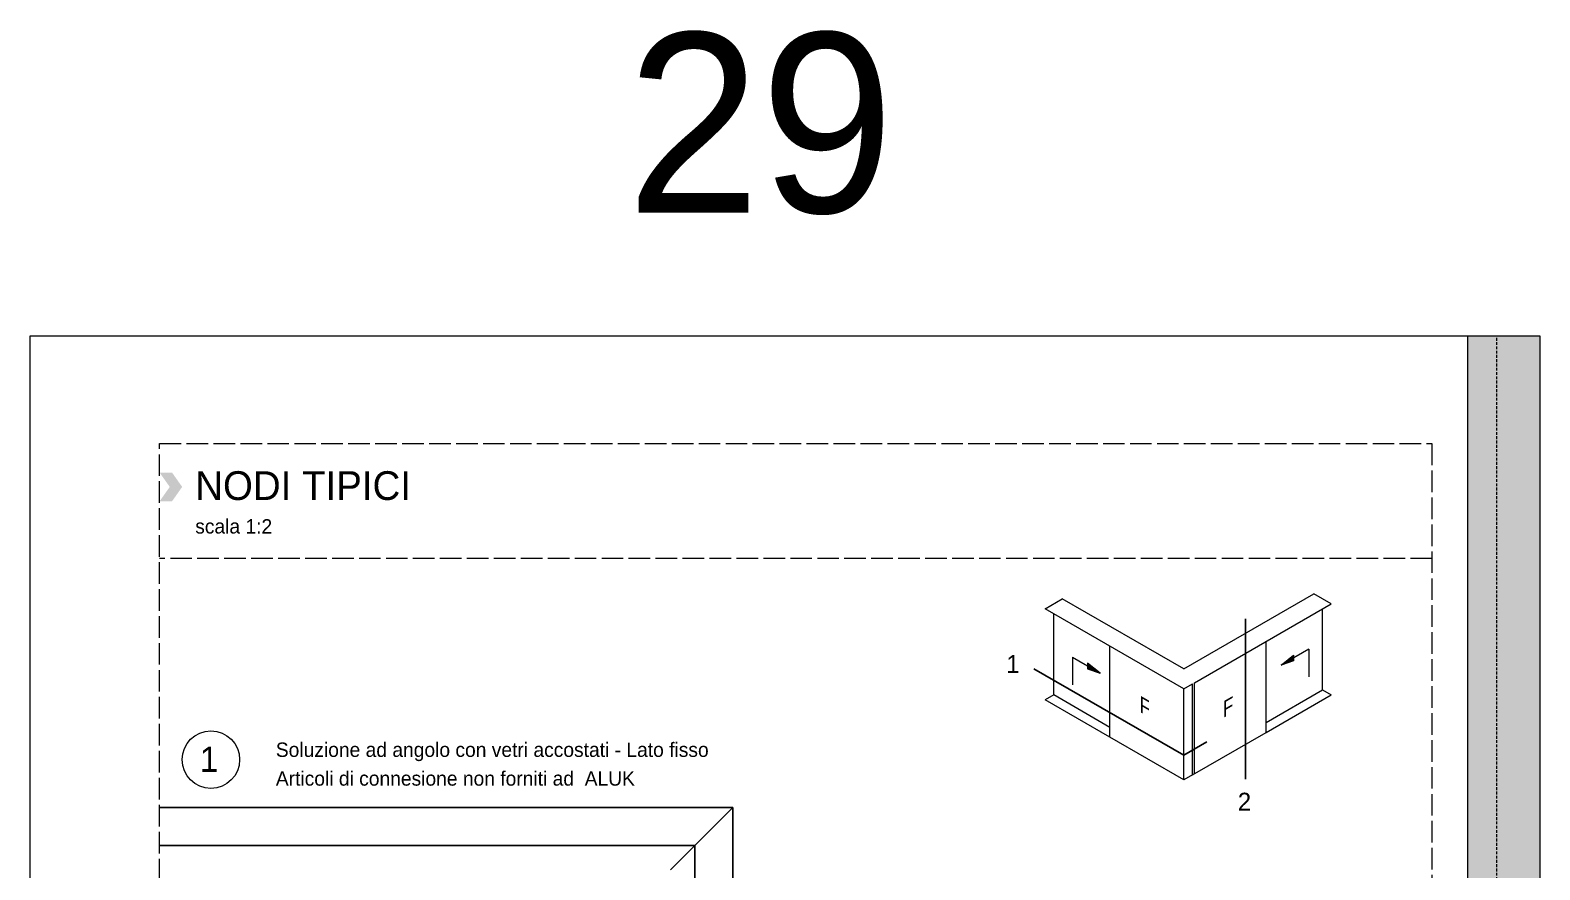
# Model space of a CAD drawing. Header units: millimetres. Extents: x -576 to 4430, y -1196 to 2690.
# Drawn here: x 2080 to 2290, y -563.3 to -446.5 of the extents above; entities that cross this region are included whole.
import ezdxf

# ---------------------------------------------------------------- set-up
doc = ezdxf.new("R2010")
doc.units = ezdxf.units.MM
doc.header["$LTSCALE"] = 0.25
doc.header["$MEASUREMENT"] = 0
for name, pattern in [('ACAD_ISO02W100', [15, 12, -3]), ('DOT2', [0.125, 0, -0.125]), ('HIDDEN', [9.525, 6.35, -3.175])]:
    doc.linetypes.add(name, pattern=pattern)
doc.layers.get('0').update_dxf_attribs({"lineweight": 5})
for name, color, linetype in [('01_ALUK Logo', 7, 'Continuous'), ('FINE', 7, 'Continuous'), ('QUOTE', 254, 'Continuous'), ('TESTO', 2, 'Continuous')]:
    doc.layers.add(name, color=color, linetype=linetype)
doc.layers.add('01_Dimension', color=251, linetype='Continuous', lineweight=9)
doc.layers.add('01_Text', color=40, linetype='Continuous', lineweight=25)
doc.layers.add('01_Fill Border Red', color=7, linetype='Continuous', lineweight=20, true_color=0xe2001a)
doc.layers.add('01_Text [White]', color=7, linetype='Continuous', lineweight=25, true_color=0xffffff)
doc.layers.add('02_Block Frame', color=7, linetype='Continuous', lineweight=5, true_color=0xe2001a, plot=False)
doc.layers.add('02_Layout Grid', color=252, linetype='DOT2', lineweight=5, plot=False, transparency=0.5)
doc.styles.add('ALUK Main&Secondary Titles', font='GOTHIC.TTF')
doc.styles.add('Aluk Text', font='GOTHIC.TTF')
doc.styles.get("Standard").update_dxf_attribs({"font": 'arial.ttf'})

# ---------------------------------------------------------------- blocks, each defined once
blk = doc.blocks.new('A$C14581')
at = {"layer": '01_Text', "insert": (0, -0.19), "char_height": 2, "attachment_point": 7, "style": 'Aluk Text'}
blk.add_mtext_dynamic_manual_height_columns('{\\fPoppins|b0|i0|c0|p2;\\H0.875x;©  2025 AluK S.A. All rights reserved}', width=51.3351, gutter_width=204.25, heights=[0], dxfattribs=at)
blk = doc.blocks.new('AluK Logo')
at = {"layer": '01_ALUK Logo', "true_color": 0xe2001a}
h = blk.add_hatch(color=242, dxfattribs=at)
h.dxf.hatch_style = 1
h.paths.add_polyline_path([(18.02, 3.04), (19.92, 5.98), (17.56, 5.98), (15.66, 3.11), (15.66, 7.76), (13.58, 7.76), (13.58, 0), (15.66, 0), (15.66, 2.93), (17.53, 0), (20, 0)])
at = {"layer": '01_ALUK Logo', "true_color": 0x323338}
h = blk.add_hatch(color=250, dxfattribs=at)
h.dxf.hatch_style = 1
h.paths.add_polyline_path([(3.94, 0), (5.02, 0), (5.02, 5.96), (3.87, 5.96), (0, 0), (1.15, 0), (2.2, 1.63), (3.94, 1.63)])
h.paths.add_polyline_path([(3.95, 2.64), (2.86, 2.64), (3.95, 4.31)], flags=16)
h = blk.add_hatch(color=250, dxfattribs=at)
h.dxf.hatch_style = 1
h.paths.add_polyline_path([(6.62, 1.12), (6.62, 5.97), (5.53, 5.97), (5.53, 0), (8.38, 0), (8.38, 1.12)])
h = blk.add_hatch(color=250, dxfattribs=at)
h.dxf.hatch_style = 1
h.paths.add_polyline_path([(12.57, 5.97), (11.43, 5.97), (11.43, 2.02, -1), (9.65, 2.02), (9.65, 5.97), (8.52, 5.97), (8.52, 2.02, 0.999791), (12.57, 2.02)])
at = {"layer": '01_ALUK Logo', "color": 242, "lineweight": 0, "true_color": 0xe2001a}
blk.add_lwpolyline([(17.53, 0), (20, 0), (18.02, 3.04), (19.92, 5.98), (17.56, 5.98), (15.66, 3.11), (15.66, 7.76), (13.58, 7.76), (13.58, 0), (15.66, 0), (15.66, 2.93)], close=True, dxfattribs=at)
at = {"layer": '01_ALUK Logo', "color": 250, "lineweight": 0, "true_color": 0x323338}
for points in [[(2.2, 1.63), (3.94, 1.63), (3.94, 0), (5.02, 0), (5.02, 5.96), (3.87, 5.96), (0, 0), (1.15, 0)], [(2.86, 2.64), (3.95, 4.31), (3.95, 2.64)], [(8.38, 0), (8.38, 1.12), (6.62, 1.12), (6.62, 5.97), (5.53, 5.97), (5.53, 0)]]:
    blk.add_lwpolyline(points, close=True, dxfattribs=at)
blk.add_lwpolyline([(9.65, 2.02), (9.65, 5.97), (8.52, 5.97), (8.52, 2.02, 1), (12.57, 2.02), (12.57, 5.97), (11.43, 5.97), (11.43, 2.02, -1)], format="xyb", close=True, dxfattribs=at)
at = {"layer": '01_ALUK Logo', "color": 242, "lineweight": 0, "true_color": 0xe2001a, "insert": (16.69, 7.28), "char_height": 1.06, "attachment_point": 5}
blk.add_mtext_dynamic_manual_height_columns('®', width=0.2845, gutter_width=0.756, heights=[0], dxfattribs=at)
blk = doc.blocks.new('PAGE dispari')
at = {"layer": '01_Fill Border Red', "ltscale": 0.25}
h = blk.add_hatch(color=256, dxfattribs=at)
h.dxf.hatch_style = 1
h.paths.add_polyline_path([(200, 107), (200, 297), (210, 297), (210, 107)])
at = {"layer": '02_Block Frame'}
for p, q in [((200, 107), (200, 297)), ((208, 107), (200, 107))]:
    blk.add_line(p, q, dxfattribs=at)
at = {"layer": '02_Block Frame', "linetype": 'ACAD_ISO02W100'}
blk.add_line((195, 266), (18, 266), dxfattribs=at)
at = {"layer": '02_Block Frame'}
blk.add_lwpolyline([(0, 0), (0, 297), (210, 297), (210, 0)], close=True, dxfattribs=at)
at = {"layer": '02_Block Frame', "linetype": 'ACAD_ISO02W100'}
blk.add_lwpolyline([(18, 15), (18, 282), (195, 282), (195, 15)], close=True, dxfattribs=at)
at = {"layer": '02_Layout Grid', "linetype": 'HIDDEN', "ltscale": 0.25}
for p, q in [((204, 107), (204, 297)), ((200, 109), (208, 109))]:
    blk.add_line(p, q, dxfattribs=at)
at = {"layer": '02_Layout Grid', "color": 6, "ltscale": 0.25}
blk.add_line((42, 5), (42, -5), dxfattribs=at)
at = {"layer": '01_ALUK Logo', "xscale": 0.9841678626162992, "yscale": 0.9841678626162992, "zscale": 0.9841678626162992}
blk.add_blockref('AluK Logo', (18, 5), dxfattribs=at)
at = {"layer": '01_Text'}
blk.add_blockref('A$C14581', (42, 5), dxfattribs=at)
at = {"layer": '01_Text [White]', "color": 7, "true_color": 0xffffff, "insert": (204, 109), "char_height": 2.5, "attachment_point": 4, "rotation": 90, "style": 'ALUK Main&Secondary Titles'}
blk.add_mtext_dynamic_manual_height_columns('NODI TIPICI\\P{\\fCentury Gothic|b0|i1|c0|p34;TYPICAL DETAIL}', width=120.6297, gutter_width=15, heights=[0], dxfattribs=at)

msp = doc.modelspace()

# ---------------------------------------------------------------- hatches: boundary and pattern name
at = {"layer": '01_Dimension'}
for points in [[(2227.093, -534.524), (2227.093, -535.324), (2228.825, -535.924)], [(2254.024, -534.82), (2255.756, -534.22), (2255.756, -533.42)]]:
    msp.add_hatch(color=256, dxfattribs=at).paths.add_polyline_path(points)

# ---------------------------------------------------------------- linework, layer by layer
at = {"layer": '01_Dimension', "color": 8}
for p, q in [((2240.468, -535.356), (2258.559, -524.912)), ((2260.959, -526.297), (2258.559, -524.912)), ((2221.178, -526.99), (2223.578, -525.604)), ((2240.468, -538.127), (2221.178, -526.99)), ((2240.468, -535.356), (2223.578, -525.604)), ((2241.968, -537.261), (2260.959, -526.297)), ((2259.759, -538.268), (2259.759, -526.99)), ((2222.378, -538.961), (2222.378, -527.683)), ((2230.199, -544.862), (2230.199, -532.199)), ((2251.937, -544.169), (2251.937, -531.506)), ((2240.468, -538.127), (2241.668, -537.435)), ((2241.668, -550.098), (2241.668, -537.435)), ((2241.968, -549.925), (2241.968, -537.261)), ((2222.378, -538.961), (2221.178, -539.654)), ((2230.199, -544.862), (2221.178, -539.654)), ((2230.199, -543.477), (2222.378, -538.961)), ((2240.468, -550.791), (2240.468, -538.127)), ((2251.937, -542.784), (2259.759, -538.268)), ((2251.937, -544.169), (2260.959, -538.961)), ((2259.759, -538.268), (2260.959, -538.961)), ((2240.468, -550.791), (2230.199, -544.862)), ((2241.668, -550.098), (2251.937, -544.169)), ((2241.668, -550.098), (2240.468, -550.791))]:
    msp.add_line(p, q, dxfattribs=at)
at = {"layer": '01_Dimension'}
for p, q in [((2257.848, -532.612), (2254.024, -534.82)), ((2257.848, -532.612), (2257.848, -536.445)), ((2225.001, -533.716), (2228.825, -535.924)), ((2225.001, -533.716), (2225.001, -537.549))]:
    msp.add_line(p, q, dxfattribs=at)
for points in [[(2227.093, -534.524), (2227.093, -535.324), (2228.825, -535.924), (2227.093, -534.524)], [(2255.756, -533.42), (2255.756, -534.22), (2254.024, -534.82), (2255.756, -533.42)]]:
    msp.add_lwpolyline(points, dxfattribs=at)
at = {"layer": '01_Dimension', "color": 8}
msp.add_circle((2105.139, -547.961), 4, dxfattribs=at)
at = {"layer": '01_Fill Border Red'}
for points in [[(2101.141, -510.029), (2099.412, -510.029), (2099.73, -508.029), (2098, -508.029)], [(2099.73, -512.029), (2098, -512.029), (2101.141, -510.029), (2099.412, -510.029)]]:
    msp.add_solid(points, dxfattribs=at)
at = {"layer": 'FINE'}
for p, q in [((2098, -554.64), (2177.73, -554.64)), ((2169.08, -563.29), (2177.73, -554.64)), ((2177.73, -629.789), (2177.73, -554.64)), ((2098, -559.89), (2172.48, -559.89)), ((2172.48, -629.789), (2172.48, -559.89))]:
    msp.add_line(p, q, dxfattribs=at)
at = {"layer": 'QUOTE', "color": 3}
for p, q in [((2249.045, -528.369), (2249.045, -550.696)), ((2240.468, -547.365), (2219.637, -535.338)), ((2243.703, -545.497), (2240.468, -547.365))]:
    msp.add_line(p, q, dxfattribs=at)

# ---------------------------------------------------------------- block references
msp.add_blockref('PAGE dispari', (2080, -786))

# ---------------------------------------------------------------- texts
at = {"layer": '01_Text', "style": 'Aluk Text'}
for s, p in [('Soluzione ad angolo con vetri accostati - Lato fisso', (2114.172, -547.585)), ('Articoli di connesione non forniti ad  ALUK', (2114.172, -551.585))]:
    msp.add_text(s, height=2, dxfattribs=at).set_placement(p)
at = {"layer": '01_Text', "ltscale": 0.25, "style": 'Aluk Text'}
for s, width, insert, char_height, attachment_point in [('29', 46.83298, (2162.981, -446.871), 25, 1), ('1', 3.17792, (2217.634, -533.422), 2.5, 3), ('1', 3.17792, (2104.884, -547.919), 3.5, 5), ('2', 3.17792, (2249.848, -552.569), 2.5, 3)]:
    msp.add_mtext_dynamic_manual_height_columns(s, width=width, gutter_width=12.5, heights=[0], dxfattribs=dict(at, insert=insert, char_height=char_height, attachment_point=attachment_point))
at = {"layer": '01_Text', "insert": (2102.958, -507.847), "char_height": 4, "attachment_point": 1, "style": 'ALUK Main&Secondary Titles'}
msp.add_mtext_dynamic_manual_height_columns('NODI TIPICI\\P{\\H0.5x;scala 1:2}', width=120.62971, gutter_width=15, heights=[0], dxfattribs=at)
at = {"layer": 'TESTO', "ltscale": 0.25, "char_height": 2, "attachment_point": 1, "style": 'Aluk Text'}
for s, insert, rotation in [('{\\Q-30;F}', (2235.334, -539.579), 330), ('{\\Q30;F}', (2244.945, -540.461), 30)]:
    msp.add_mtext_dynamic_manual_height_columns(s, width=2.01818, gutter_width=12.5, heights=[0], dxfattribs=dict(at, insert=insert, rotation=rotation))

doc.saveas('drawing.dxf')
